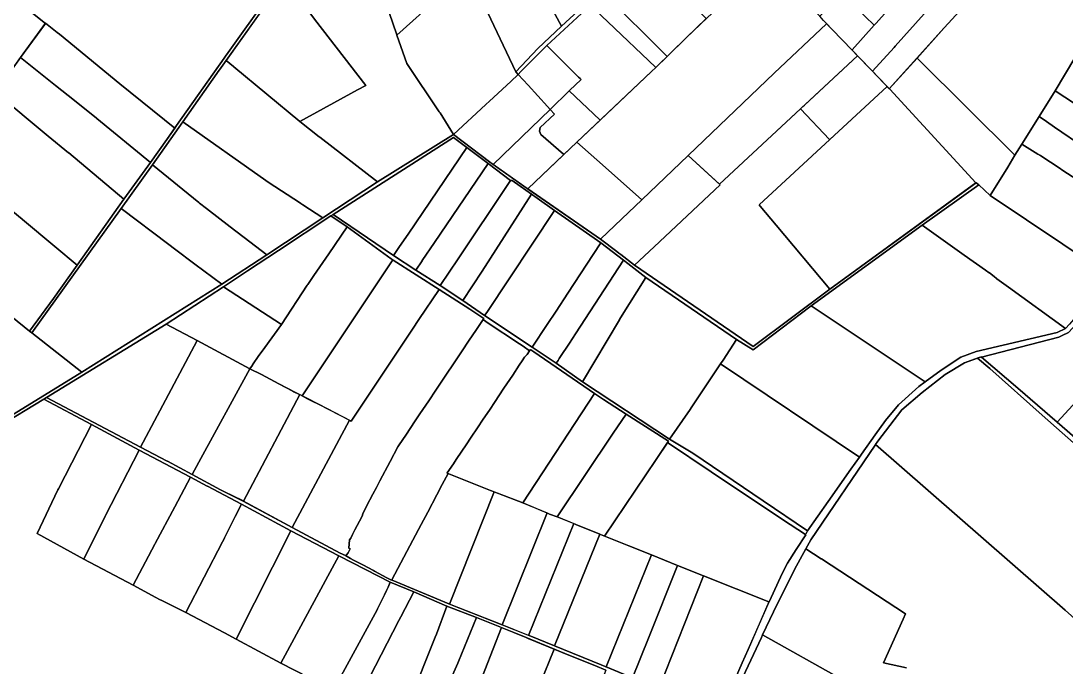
# Model space of a CAD drawing. Header units: metres. Extents: x 3 to 1005126, y 39 to 4383651.
# Drawn here: x 487537 to 488604, y 4368467 to 4369127 of the extents above; entities that cross this region are included whole.
import ezdxf

# ---------------------------------------------------------------- set-up
doc = ezdxf.new("R2010")
doc.units = ezdxf.units.M
doc.header["$MEASUREMENT"] = 0
doc.layers.add('TM_Llucmajor', color=7, linetype='Continuous')

msp = doc.modelspace()

# ---------------------------------------------------------------- linework, layer by layer
at = {"layer": 'TM_Llucmajor', "linetype": 'Continuous', "flags": 128}
for points in [[(487479.5, 4369299.8), (487563.7, 4369231.8), (487569.5, 4369227.1), (487594.1, 4369207.2), (487610.1, 4369194.3), (487611.9, 4369196.8), (487657.2, 4369259.9), (487790, 4369153.8), (487790.6, 4369153.3), (487790.6, 4369153.3), (487746.9, 4369091.9), (487746.6, 4369091.6), (487744.5, 4369088.6), (487695.9, 4369019.8), (487694, 4369017), (487638.1, 4369062.4), (487576.3, 4369113.1), (487574, 4369114.9), (487562, 4369124.2), (487561.9, 4369124.1), (487471.2, 4369196.5)], [(487809, 4369174.1), (487746.6, 4369086.2), (487739.9, 4369076.8), (487739.5, 4369076.3), (487702.4, 4369023.7), (487671.5, 4368979.8), (487639.3, 4368935), (487548.2, 4368808.3), (487545.8, 4368810), (487570.1, 4368843.3), (487594.5, 4368877.2), (487642.2, 4368944.7), (487669.3, 4368982), (487686, 4369005.6), (487695.9, 4369019.8), (487744.5, 4369088.6), (487746.6, 4369091.6), (487746.9, 4369091.9), (487790.6, 4369153.3)], [(488118.3, 4369142.3), (488074.1, 4369101.4), (488047.5, 4369074.9), (488044.8, 4369071.9), (488042.5, 4369074.6), (488064.8, 4369098.3), (488088.9, 4369121.4), (488127, 4369156.5)], [(487512.1, 4368714.7), (487599.3, 4368768), (487742.1, 4368857.7), (487788.1, 4368887.7), (487845.3, 4368925.5), (487901.1, 4368962.2), (487978.8, 4369010.7), (488015.5, 4368982.7), (488054.1, 4368955.5), (488128.9, 4368903.9), (488145.6, 4368891.1), (488147.7, 4368889.5), (488149.6, 4368888), (488163.7, 4368877.3), (488284.7, 4368794.1), (488363.1, 4368852.7), (488512.4, 4368961.4), (488515.2, 4368959.2), (488457.2, 4368918), (488344.1, 4368835.7), (488284.7, 4368790.8), (488267.6, 4368801.3), (488175.1, 4368864.5), (488156.6, 4368879.1), (488152.3, 4368882.5), (488129.2, 4368900.1), (488081.8, 4368932.9), (488064.3, 4368945.6), (488058.5, 4368949.7), (488038.6, 4368963.8), (488037.1, 4368963.8), (488014.1, 4368981.2), (487992.5, 4368997.3), (487978.6, 4369007.5), (487855.9, 4368929.1), (487853.4, 4368927.5), (487800.1, 4368892.3), (487768.5, 4368871.5), (487768.3, 4368871.3), (487743.8, 4368855.3), (487685.3, 4368817), (487563.1, 4368742.2), (487560.2, 4368740.3), (487514.1, 4368712.5)], [(488260.8, 4368442.5), (488273.5, 4368471.2), (488279.5, 4368484.8), (488301.3, 4368534.2), (488314.3, 4368562.5), (488319.9, 4368573), (488328.7, 4368587), (488338.7, 4368602.1), (488338.3, 4368602.4), (488338.5, 4368602.7), (488340.4, 4368606.1), (488361.4, 4368635.9), (488361.4, 4368636), (488384.6, 4368668.9), (488393.3, 4368681.3), (488395.5, 4368684.3), (488409.4, 4368704.2), (488419.9, 4368718.8), (488433.2, 4368734.6), (488453.8, 4368753.4), (488460.3, 4368758.1), (488476.7, 4368770.1), (488496.9, 4368783.5), (488512.5, 4368789.2), (488595.3, 4368808.6), (488603.9, 4368812.5), (488607.7, 4368817)], [(488606.9, 4368808.4), (488600.3, 4368805.5), (488597, 4368803.9), (488518.1, 4368783.5), (488518, 4368783.6), (488514.6, 4368782.6), (488500.5, 4368777.7), (488480.9, 4368765.5), (488457.3, 4368747.1), (488436.7, 4368729.5), (488412.1, 4368697.7), (488409.8, 4368694.2), (488409.3, 4368693.4), (488343.8, 4368596.7), (488338.7, 4368587.7), (488326.9, 4368566.6), (488305.4, 4368523.4), (488294.4, 4368499.7), (488293.3, 4368497.2), (488241.8, 4368387.9)], [(488688.3, 4368449.1), (488603.5, 4368525.1), (488409.8, 4368694.2), (488412.1, 4368697.7), (488436.7, 4368729.5), (488457.3, 4368747.1), (488480.9, 4368765.5), (488500.5, 4368777.7), (488514, 4368782.4), (488526.4, 4368771.6), (488579.9, 4368724.1), (488620.6, 4368688), (488674.8, 4368640.3), (488677.1, 4368638.3), (488712.8, 4368607), (488725.9, 4368595.4), (488755.4, 4368569.5), (488759, 4368566.4), (488781.1, 4368547), (488798.3, 4368532.1), (488828.1, 4368506.1), (488830.1, 4368504.3), (488830.1, 4368504.3), (488765.2, 4368397.4)], [(488620.6, 4368688), (488579.9, 4368724.1), (488526.4, 4368771.6), (488514, 4368782.4), (488514.6, 4368782.6), (488514.6, 4368782.6), (488518, 4368783.6), (488518.1, 4368783.5), (488555.2, 4368751.6), (488595.3, 4368717.1), (488636.5, 4368681.3)], [(487514.1, 4368712.5), (487560.2, 4368740.3), (487608.9, 4368714.6), (487575.3, 4368648.8), (487574.8, 4368647.9), (487553.4, 4368603.2), (487601.2, 4368577), (487651.6, 4368550.5), (487674.8, 4368538.1), (487678.6, 4368536.1), (487680.8, 4368535), (487705.5, 4368522.6), (487744.7, 4368502), (487756.9, 4368495.6), (487802.3, 4368471.1), (487830.9, 4368456.4)], [(488134.4, 4368463.8), (488122.9, 4368468.5), (488096.5, 4368479.2), (488052.8, 4368497), (488002.2, 4368517.6), (487971.8, 4368529), (487938.3, 4368543.6), (487914.1, 4368553.5), (487888.8, 4368566.5), (487861.6, 4368580.5), (487812.6, 4368606), (487762.3, 4368633.4), (487727.6, 4368651.6), (487727.1, 4368651.8), (487710.3, 4368660.7), (487657.8, 4368688.5), (487608.9, 4368714.6), (487560.2, 4368740.3), (487563.1, 4368742.2), (487659.2, 4368691.6), (487686.4, 4368677.3), (487686.7, 4368677.1), (487711.8, 4368663.6), (487740.9, 4368648), (487764.1, 4368636.4), (487813.9, 4368609.6), (487863.1, 4368583.1), (487863.1, 4368583.1), (487868.3, 4368580.7), (487873.7, 4368577.9), (487876.7, 4368576.2), (487886.1, 4368571.3), (487897.1, 4368565.4), (487898, 4368564.9), (487910.6, 4368558.1), (487915.5, 4368555.8), (487915.6, 4368555.9), (487916.2, 4368555.6), (487974, 4368531.5), (488028.4, 4368510), (488055.9, 4368499.1), (488082, 4368488.7), (488129.5, 4368469.4), (488161.6, 4368456.1)], [(488441.2, 4368466.1), (488417.9, 4368471.3), (488438.1, 4368516), (488440.4, 4368521.3), (488354.5, 4368577.3), (488354.3, 4368577.4), (488338.7, 4368587.7), (488343.8, 4368596.7), (488409.3, 4368693.4), (488409.8, 4368694.2), (488409.8, 4368694.2), (488603.5, 4368525.1), (488688.3, 4368449.1)], [(488375.8, 4368454.4), (488294.4, 4368499.7), (488305.4, 4368523.4), (488326.9, 4368566.6), (488338.7, 4368587.7), (488338.7, 4368587.7), (488354.3, 4368577.4), (488354.5, 4368577.3), (488440.4, 4368521.3), (488438.1, 4368516), (488417.9, 4368471.3), (488441.2, 4368466.1)], [(488241.8, 4368387.9), (488293.3, 4368497.2), (488294.4, 4368499.7), (488375.8, 4368454.4)]]:
    msp.add_lwpolyline(points, dxfattribs=at)
for points in [[(487875.3, 4369236), (487874.5, 4369237.5), (487914.4, 4369280.6), (487963.5, 4369150.6), (487921, 4369111.9), (487920.5, 4369113.3), (487884.8, 4369217.7), (487880.5, 4369226.1), (487879.8, 4369227.3), (487875.3, 4369236)], [(488568.6, 4369257.9), (488562.7, 4369251), (488559.5, 4369247.4), (488541.7, 4369226.7), (488534.5, 4369218.3), (488521.9, 4369203.6), (488489.1, 4369167.1), (488429.7, 4369100.9), (488428.6, 4369099.6), (488406.6, 4369075.2), (488406.2, 4369075.5), (488403.8, 4369078.1), (488385.8, 4369096.8), (488386, 4369097), (488408.2, 4369122.2), (488410.3, 4369124.2), (488475.2, 4369197.1), (488492.8, 4369216.9), (488534.6, 4369263.2), (488568.6, 4369257.9)], [(487836.7, 4369128.5), (487806, 4369169.8), (487809, 4369174.1), (487829.6, 4369202.5), (487865.2, 4369251.6), (487863, 4369258.8), (487874.5, 4369237.5), (487875.3, 4369236), (487879.8, 4369227.3), (487880.5, 4369226.1), (487884.8, 4369217.7), (487920.5, 4369113.3), (487921, 4369111.9), (487931.1, 4369083), (487964.2, 4369033.9), (487965, 4369032.7), (487978.8, 4369010.7), (487901.1, 4368962.2), (487842.2, 4369007.8), (487841.6, 4369008.3), (487821.7, 4369023.9), (487880.8, 4369056.1), (487889.1, 4369060.8), (487836.7, 4369128.5)], [(488711.3, 4369249.5), (488714.2, 4369249.5), (488664, 4369171), (488633.4, 4369122.6), (488593.1, 4369055.3), (488576.8, 4369029.1), (488559.3, 4369000.8), (488552.1, 4368989.4), (488454, 4369086.9), (488453, 4369087.8), (488452.1, 4369088.7), (488479.9, 4369119.6), (488511.8, 4369154.7), (488553.6, 4369200.8), (488603.3, 4369255.6), (488604.1, 4369255.5), (488605.9, 4369255.4), (488607.4, 4369257.1), (488644.1, 4369255.7), (488711.3, 4369249.5)], [(488126.8, 4369156.3), (488088.9, 4369121.4), (488078, 4369141.3), (488044.4, 4369200.7), (488036, 4369215.6), (488070.1, 4369248.9), (488126.8, 4369156.3)], [(488478.8, 4369201.1), (488475.2, 4369197.1), (488410.3, 4369124.2), (488408.2, 4369122.2), (488380.7, 4369149.1), (488375, 4369154.3), (488425.6, 4369210.6), (488440.4, 4369227.1), (488444, 4369231.1), (488478.8, 4369201.1)], [(487471.8, 4369087.4), (487394, 4369151), (487380.4, 4369162.2), (487382.6, 4369165.3), (487428.7, 4369230.4), (487471.2, 4369196.5), (487561.9, 4369124.1), (487536.6, 4369089.4), (487511.8, 4369054.8), (487471.8, 4369087.4)], [(487994.5, 4369176), (487993.4, 4369178.1), (488036, 4369215.6), (488044.4, 4369200.7), (488078, 4369141.3), (488088.9, 4369121.4), (488064.8, 4369098.3), (488042.5, 4369074.6), (487994.5, 4369176)], [(488356.7, 4369127.2), (488359.8, 4369123.9), (488359.7, 4369123.8), (488306.2, 4369073.1), (488218.5, 4368989.3), (488171.1, 4368943.9), (488149.4, 4368963.5), (488125, 4368984.9), (488104.6, 4369002.7), (488180.9, 4369075), (488185.2, 4369079.1), (488216.4, 4369109.5), (488237.7, 4369129.8), (488300.4, 4369188.2), (488311.8, 4369175.9), (488341.8, 4369143.6), (488344.5, 4369140.3), (488345.4, 4369139.4), (488346.4, 4369138.5), (488356.7, 4369127.2)], [(488236.8, 4369129), (488216.4, 4369109.5), (488196.8, 4369090.4), (488196.5, 4369090.6), (488132.3, 4369155), (488134.9, 4369157.5), (488136.7, 4369164.5), (488170.9, 4369196.8), (488236.8, 4369129)], [(487931.1, 4369083), (487921, 4369111.9), (487963.5, 4369150.6), (487993.4, 4369178.1), (487994.5, 4369176), (488042.5, 4369074.6), (488044.8, 4369071.9), (488037.2, 4369064.8), (488015.6, 4369044.8), (488011.7, 4369041.3), (487978.8, 4369010.7), (487965, 4369032.7), (487964.2, 4369033.9), (487931.1, 4369083)], [(487836.7, 4369128.5), (487889.1, 4369060.8), (487880.8, 4369056.1), (487821.7, 4369023.9), (487754.4, 4369079.8), (487754, 4369080.1), (487746.6, 4369086.2), (487806, 4369169.8), (487836.7, 4369128.5)], [(488428.6, 4369099.6), (488429.7, 4369100.9), (488489.1, 4369167.1), (488490.4, 4369166.4), (488511.8, 4369154.7), (488479.9, 4369119.6), (488423.8, 4369057.3), (488406.6, 4369075.2), (488428.6, 4369099.6)], [(488132.3, 4369155), (488196.5, 4369090.6), (488196.8, 4369090.4), (488185.2, 4369079.1), (488184.9, 4369079.5), (488136.3, 4369125.6), (488118.5, 4369142.5), (488131.4, 4369154.3), (488132.3, 4369155)], [(488356.7, 4369127.2), (488352.8, 4369131.5), (488353.2, 4369131.9), (488375, 4369154.3), (488380.7, 4369149.1), (488408.2, 4369122.2), (488386, 4369097), (488385.8, 4369096.8), (488365.6, 4369117.9), (488356.7, 4369127.2)], [(488128.1, 4369025.6), (488096.9, 4369055.1), (488097.7, 4369055.9), (488108.7, 4369066.4), (488109.1, 4369066.8), (488108.1, 4369067.7), (488106.5, 4369069.3), (488074.1, 4369101.4), (488118.3, 4369142.3), (488118.5, 4369142.5), (488136.3, 4369125.6), (488184.9, 4369079.5), (488185.2, 4369079.1), (488180.9, 4369075), (488128.4, 4369025.3), (488128.1, 4369025.6)], [(487562, 4369124.2), (487574, 4369114.9), (487576.3, 4369113.1), (487638.1, 4369062.4), (487694, 4369017), (487686, 4369005.6), (487669.3, 4368982), (487614.4, 4369027.1), (487614.2, 4369027.2), (487591.6, 4369045.3), (487572.2, 4369060.8), (487536.6, 4369089.4), (487562, 4369124.2)], [(488250.5, 4368959.8), (488218.5, 4368989.3), (488306.2, 4369073.1), (488359.7, 4369123.8), (488359.8, 4369123.9), (488365.6, 4369117.9), (488385.8, 4369096.8), (488391.3, 4369091.1), (488250.5, 4368959.8)], [(488603.2, 4369048.7), (488593.1, 4369055.3), (488633.4, 4369122.6), (488694.9, 4369080.5), (488650.5, 4369017.8), (488603.2, 4369048.7)], [(488074.1, 4369101.4), (488074.1, 4369101.4), (488106.5, 4369069.3), (488108.1, 4369067.7), (488109.1, 4369066.8), (488108.7, 4369066.4), (488097.7, 4369055.9), (488096.9, 4369055.1), (488077.3, 4369036.2), (488074.6, 4369039.1), (488054.9, 4369060.9), (488044.8, 4369071.9), (488047.5, 4369074.9), (488074.1, 4369101.4)], [(487536.6, 4369089.4), (487572.2, 4369060.8), (487591.6, 4369045.3), (487614.2, 4369027.2), (487614.4, 4369027.1), (487669.3, 4368982), (487642.2, 4368944.7), (487585.9, 4368991.8), (487585.7, 4368992), (487564.9, 4369008.9), (487564.7, 4369009), (487511, 4369053.6), (487536.6, 4369089.4)], [(487787.1, 4368963.8), (487702.4, 4369023.7), (487739.5, 4369076.3), (487739.9, 4369076.8), (487746.6, 4369086.2), (487754, 4369080.1), (487754.4, 4369079.8), (487821.7, 4369023.9), (487841.6, 4369008.3), (487842.2, 4369007.8), (487901.1, 4368962.2), (487845.3, 4368925.5), (487824.9, 4368938.9), (487822.8, 4368940.3), (487822.4, 4368940.6), (487789.6, 4368962), (487787.1, 4368963.8)], [(488421.6, 4369059.6), (488362.9, 4369005.4), (488362.6, 4369005.7), (488333.2, 4369037), (488335.5, 4369039.1), (488337.2, 4369040.7), (488391.3, 4369091.1), (488392, 4369090.4), (488403.8, 4369078.1), (488421.6, 4369059.6)], [(488512.4, 4368961.4), (488512.1, 4368961.2), (488424.3, 4369056.8), (488423.8, 4369057.3), (488452.1, 4369088.7), (488453, 4369087.8), (488454, 4369086.9), (488552.1, 4368989.4), (488544.7, 4368977.3), (488526.7, 4368948.5), (488515.2, 4368959.2), (488512.4, 4368961.4)], [(488074.6, 4369039.1), (488077.3, 4369036.2), (488019.4, 4368979.9), (488015.5, 4368982.7), (487978.8, 4369010.7), (488011.7, 4369041.3), (488015.6, 4369044.8), (488037.2, 4369064.8), (488044.8, 4369071.9), (488054.9, 4369060.9), (488074.6, 4369039.1)], [(487511, 4369053.6), (487564.7, 4369009), (487564.9, 4369008.9), (487585.7, 4368992), (487585.9, 4368991.8), (487642.2, 4368944.7), (487594.5, 4368877.2), (487571.6, 4368896.4), (487538.5, 4368924), (487538.3, 4368924.2), (487528.7, 4368932), (487460.9, 4368986.9), (487469.4, 4368998.8), (487469.8, 4368999.5), (487511, 4369053.6)], [(488090.9, 4368990.5), (488068, 4369010.6), (488066.4, 4369013.9), (488067.3, 4369017.9), (488081.9, 4369031.3), (488077.3, 4369036.2), (488096.9, 4369055.1), (488128.1, 4369025.6), (488128.4, 4369025.3), (488104.6, 4369002.7), (488091.4, 4368990.1), (488090.9, 4368990.5)], [(488421.6, 4369059.6), (488424.3, 4369056.8), (488512.1, 4368961.2), (488363.1, 4368852.7), (488308.1, 4368918.1), (488291.8, 4368937.6), (488290.8, 4368938.8), (488421.6, 4369059.6)], [(488584.2, 4369024), (488576.8, 4369029.1), (488593.1, 4369055.3), (488603.2, 4369048.7), (488650.5, 4369017.8), (488682.6, 4368996.7), (488695.2, 4368988.4), (488733.8, 4368963.2), (488711.7, 4368937.1), (488664.8, 4368969.1), (488654.6, 4368976.1), (488592.6, 4369018.3), (488584.2, 4369024)], [(488090.9, 4368990.5), (488091.4, 4368990.1), (488054.5, 4368955.2), (488054.1, 4368955.5), (488019.4, 4368979.9), (488077.3, 4369036.2), (488081.9, 4369031.3), (488067.3, 4369017.9), (488066.4, 4369013.9), (488068, 4369010.6), (488090.9, 4368990.5)], [(488362.9, 4369005.4), (488290.8, 4368938.8), (488291.8, 4368937.6), (488308.1, 4368918.1), (488363.1, 4368852.7), (488284.7, 4368794.1), (488163.7, 4368877.3), (488183.6, 4368895.9), (488251.1, 4368959.2), (488250.5, 4368959.8), (488333.2, 4369037), (488362.6, 4369005.7), (488362.9, 4369005.4)], [(488575.5, 4368990.6), (488559.3, 4369000.8), (488576.8, 4369029.1), (488584.2, 4369024), (488592.6, 4369018.3), (488654.6, 4368976.1), (488664.8, 4368969.1), (488711.7, 4368937.1), (488691.4, 4368914.1), (488627.4, 4368956.6), (488622, 4368960.2), (488600.1, 4368974.7), (488598.2, 4368976), (488578.4, 4368988.8), (488577.4, 4368989.4), (488575.5, 4368990.6)], [(487718.5, 4368941.2), (487671.5, 4368979.8), (487702.4, 4369023.7), (487787.1, 4368963.8), (487789.6, 4368962), (487822.4, 4368940.6), (487822.8, 4368940.3), (487824.9, 4368938.9), (487845.3, 4368925.5), (487788.1, 4368887.7), (487770.6, 4368901.2), (487750.8, 4368916.4), (487726.4, 4368935.2), (487719.3, 4368940.6), (487718.5, 4368941.2)], [(487917.3, 4368887.1), (487855.9, 4368929.1), (487978.6, 4369007.5), (487992.5, 4368997.3), (487932.3, 4368908.9), (487923.7, 4368896.2), (487917.3, 4368887.1)], [(487940.2, 4368872.2), (487917.3, 4368887.1), (487923.7, 4368896.2), (487932.3, 4368908.9), (487992.5, 4368997.3), (488014.1, 4368981.2), (487959.3, 4368900.4), (487946.9, 4368882), (487946.6, 4368881.6), (487940.2, 4368872.2)], [(488104.6, 4369002.7), (488125, 4368984.9), (488149.4, 4368963.5), (488171.1, 4368943.9), (488150.5, 4368924.4), (488128.9, 4368903.9), (488054.5, 4368955.2), (488104.6, 4369002.7)], [(488600.9, 4368898.6), (488526.7, 4368948.5), (488544.7, 4368977.3), (488552.1, 4368989.4), (488559.3, 4369000.8), (488575.5, 4368990.6), (488577.4, 4368989.4), (488578.4, 4368988.8), (488598.2, 4368976), (488600.1, 4368974.7), (488622, 4368960.2), (488627.4, 4368956.6), (488691.4, 4368914.1), (488690.1, 4368912.6), (488672.4, 4368892.2), (488649.5, 4368865.9), (488600.9, 4368898.6)], [(487429.4, 4368903.8), (487412, 4368918), (487437.2, 4368953.4), (487460.9, 4368986.9), (487528.7, 4368932), (487538.3, 4368924.2), (487538.5, 4368924), (487571.6, 4368896.4), (487594.5, 4368877.2), (487570.1, 4368843.3), (487545.8, 4368810), (487489.5, 4368855), (487430.7, 4368902.7), (487429.4, 4368903.8)], [(488145.6, 4368891.1), (488128.9, 4368903.9), (488150.5, 4368924.4), (488171.1, 4368943.9), (488218.5, 4368989.3), (488251.1, 4368959.2), (488183.6, 4368895.9), (488163.7, 4368877.3), (488149.6, 4368888), (488147.7, 4368889.5), (488145.6, 4368891.1)], [(487687.9, 4368898.5), (487639.3, 4368935), (487671.5, 4368979.8), (487718.5, 4368941.2), (487719.3, 4368940.6), (487726.4, 4368935.2), (487750.8, 4368916.4), (487770.6, 4368901.2), (487788.1, 4368887.7), (487742.1, 4368857.7), (487714.6, 4368878.4), (487693.9, 4368893.9), (487687.9, 4368898.5)], [(487965.2, 4368856.4), (487940.2, 4368872.2), (487946.6, 4368881.6), (487946.9, 4368882), (487959.3, 4368900.4), (488014.1, 4368981.2), (488037.1, 4368963.8), (488016, 4368932.2), (488013.1, 4368927.9), (488010.4, 4368923.8), (488007.4, 4368919.4), (487983.6, 4368883.7), (487965.2, 4368856.4)], [(487988.1, 4368841.1), (487965.2, 4368856.4), (487983.6, 4368883.7), (488007.4, 4368919.4), (488010.4, 4368923.8), (488013.1, 4368927.9), (488016, 4368932.2), (488037.1, 4368963.8), (488038.6, 4368963.8), (488058.5, 4368949.7), (488008, 4368871.2), (487988.1, 4368841.1)], [(488500.3, 4368887.6), (488457.2, 4368918), (488515.2, 4368959.2), (488526.7, 4368948.5), (488600.9, 4368898.6), (488649.5, 4368865.9), (488642.8, 4368858.1), (488607.7, 4368817), (488603.9, 4368812.5), (488545.5, 4368854.7), (488533.5, 4368863.4), (488533.3, 4368863.5), (488530.8, 4368865.6), (488526, 4368869.4), (488525.8, 4368869.5), (488521.9, 4368872.3), (488500.3, 4368887.6)], [(488010.3, 4368825.9), (487988.1, 4368841.1), (488008, 4368871.2), (488058.5, 4368949.7), (488064.3, 4368945.6), (488081.8, 4368932.9), (488012.7, 4368829.1), (488010.3, 4368825.9)], [(487599.3, 4368768), (487548.2, 4368808.3), (487639.3, 4368935), (487687.9, 4368898.5), (487693.9, 4368893.9), (487714.6, 4368878.4), (487742.1, 4368857.7), (487599.3, 4368768)], [(488059.2, 4368793.7), (488010.3, 4368825.9), (488012.7, 4368829.1), (488081.8, 4368932.9), (488129.2, 4368900.1), (488121.5, 4368888.3), (488095.4, 4368848.5), (488083.5, 4368830.3), (488074.5, 4368816.6), (488059.2, 4368793.7)], [(487803.2, 4368816.6), (487743.8, 4368855.3), (487768.3, 4368871.3), (487768.5, 4368871.5), (487800.1, 4368892.3), (487853.4, 4368927.5), (487870.1, 4368916.3), (487851.3, 4368888.9), (487836, 4368866.6), (487829.9, 4368857.6), (487829.3, 4368856.7), (487803.2, 4368816.6)], [(488057.3, 4368791), (488056.5, 4368789.9), (488049.8, 4368794.4), (488042.5, 4368799.3), (488034, 4368805), (488025.5, 4368810.6), (488011.7, 4368819.8), (488009.3, 4368821.4), (488008.9, 4368821.7), (488009.7, 4368822.8), (487995.3, 4368832.3), (487964, 4368852.5), (487917.1, 4368882.5), (487915.1, 4368883.8), (487870.1, 4368916.3), (487853.4, 4368927.5), (487855.9, 4368929.1), (487917.3, 4368887.1), (487940.2, 4368872.2), (487965.2, 4368856.4), (487988.1, 4368841.1), (488010.3, 4368825.9), (488059.2, 4368793.7), (488083.7, 4368777.1), (488110.5, 4368758.3), (488199.4, 4368699.7), (488223, 4368685.2), (488295, 4368636.6), (488340.4, 4368606.1), (488338.5, 4368602.7), (488338.3, 4368602.4), (488314.8, 4368617.7), (488242, 4368666.4), (488197.3, 4368696.1), (488198.4, 4368697.6), (488155.1, 4368725), (488132, 4368740.2), (488122.8, 4368746.4), (488060.8, 4368788.7), (488057.8, 4368790.7), (488057.3, 4368791)], [(488647.6, 4368774.9), (488688.9, 4368821.3), (488782.3, 4368925.7), (488783.2, 4368924.9), (488791.5, 4368917.5), (488823.9, 4368889.1), (488824, 4368889), (488823.5, 4368888.4), (488636.5, 4368681.3), (488595.3, 4368717.1), (488623.3, 4368747.3), (488625.4, 4368749.8), (488638.6, 4368765), (488641.1, 4368767.8), (488647.6, 4368774.9)], [(487911.4, 4368886.4), (487915.1, 4368883.8), (487916.8, 4368882.7), (487824.2, 4368743.8), (487821.6, 4368745.2), (487817.4, 4368747.3), (487800.5, 4368756), (487782.6, 4368765.5), (487770.8, 4368771.5), (487773.4, 4368775.3), (487773.6, 4368775.5), (487780, 4368785.1), (487780.2, 4368785.4), (487786.1, 4368793.3), (487803.2, 4368816.6), (487829.3, 4368856.7), (487829.9, 4368857.6), (487836, 4368866.6), (487851.3, 4368888.9), (487870.1, 4368916.3), (487911.4, 4368886.4)], [(488460.3, 4368758.1), (488344.1, 4368835.7), (488457.2, 4368918), (488500.3, 4368887.6), (488521.9, 4368872.3), (488525.8, 4368869.5), (488526, 4368869.4), (488530.8, 4368865.6), (488533.3, 4368863.5), (488533.5, 4368863.4), (488545.5, 4368854.7), (488603.9, 4368812.5), (488595.3, 4368808.6), (488512.5, 4368789.2), (488496.9, 4368783.5), (488476.7, 4368770.1), (488460.3, 4368758.1)], [(488083.7, 4368777.1), (488059.2, 4368793.7), (488074.5, 4368816.6), (488083.5, 4368830.3), (488095.4, 4368848.5), (488121.5, 4368888.3), (488129.2, 4368900.1), (488152.3, 4368882.5), (488103.2, 4368807), (488097.1, 4368797.6), (488094.4, 4368793.5), (488092.5, 4368790.6), (488092.2, 4368790.1), (488086.8, 4368782), (488085.5, 4368780), (488083.7, 4368777.1)], [(487920.9, 4368880.1), (487964, 4368852.5), (487943.3, 4368821.7), (487936.9, 4368812), (487874.1, 4368718.1), (487840.8, 4368735.2), (487828.3, 4368741.7), (487824.2, 4368743.8), (487916.8, 4368882.7), (487917.1, 4368882.5), (487920.9, 4368880.1)], [(488110.5, 4368758.3), (488083.7, 4368777.1), (488085.5, 4368780), (488086.8, 4368782), (488092.2, 4368790.1), (488092.5, 4368790.6), (488094.4, 4368793.5), (488097.1, 4368797.6), (488103.2, 4368807), (488152.3, 4368882.5), (488156.6, 4368879.1), (488175.1, 4368864.5), (488149.3, 4368823.5), (488148.2, 4368821.8), (488148.1, 4368821.6), (488110.5, 4368758.3)], [(488199.4, 4368699.7), (488110.5, 4368758.3), (488148.1, 4368821.6), (488148.2, 4368821.8), (488149.3, 4368823.5), (488175.1, 4368864.5), (488267.6, 4368801.3), (488254, 4368780.4), (488251.5, 4368776.6), (488222.9, 4368733.6), (488221.6, 4368731.6), (488220.3, 4368729.8), (488199.4, 4368699.7)], [(487507.7, 4368709.9), (487426, 4368778.8), (487489.5, 4368855), (487545.8, 4368810), (487548.2, 4368808.3), (487599.3, 4368768), (487512.1, 4368714.7), (487507.7, 4368709.9)], [(487717, 4368800.3), (487685.3, 4368817), (487743.8, 4368855.3), (487803.2, 4368816.6), (487786.1, 4368793.3), (487780.2, 4368785.4), (487780, 4368785.1), (487773.6, 4368775.5), (487773.4, 4368775.3), (487770.8, 4368771.5), (487717, 4368800.3)], [(488008.9, 4368821.7), (488001.5, 4368810.4), (487994.9, 4368800.8), (487987, 4368788.9), (487980, 4368778.5), (487970.1, 4368763.8), (487960.7, 4368749.7), (487953.4, 4368738.8), (487944.4, 4368725.4), (487938.9, 4368717.3), (487930.7, 4368704.8), (487922.5, 4368692.8), (487922, 4368691.7), (487914.1, 4368676.8), (487903.6, 4368657.1), (487900, 4368650.2), (487896.4, 4368643.4), (487889.8, 4368631.1), (487886, 4368623.4), (487885.4, 4368621), (487882.7, 4368615.8), (487878.1, 4368607.1), (487875.7, 4368602.4), (487873.8, 4368598.7), (487872.6, 4368596.7), (487872, 4368588.4), (487873.3, 4368587.7), (487872.1, 4368585.5), (487871, 4368583.5), (487869.5, 4368581.5), (487868.3, 4368580.7), (487863.1, 4368583.1), (487813.9, 4368609.6), (487872.4, 4368719), (487874.1, 4368718.1), (487936.9, 4368812), (487943.3, 4368821.7), (487964, 4368852.5), (487995.3, 4368832.3), (488009.7, 4368822.8), (488008.9, 4368821.7)], [(488641.1, 4368767.8), (488638.6, 4368765), (488625.4, 4368749.8), (488623.3, 4368747.3), (488595.3, 4368717.1), (488555.2, 4368751.6), (488518.1, 4368783.5), (488597, 4368803.9), (488600.3, 4368805.5), (488606.9, 4368808.4), (488614.7, 4368816.9), (488626.4, 4368830.6), (488636.2, 4368842), (488648, 4368854.6), (488649.6, 4368856.3), (488688.9, 4368821.3), (488647.6, 4368774.9), (488641.1, 4368767.8)], [(488393.3, 4368681.3), (488251.5, 4368776.6), (488254, 4368780.4), (488267.6, 4368801.3), (488284.7, 4368790.8), (488344.1, 4368835.7), (488460.3, 4368758.1), (488453.8, 4368753.4), (488433.2, 4368734.6), (488419.9, 4368718.8), (488409.4, 4368704.2), (488395.5, 4368684.3), (488393.3, 4368681.3)], [(487659.2, 4368691.6), (487563.1, 4368742.2), (487685.3, 4368817), (487717, 4368800.3), (487684.7, 4368739.6), (487684.5, 4368739.3), (487659.2, 4368691.6)], [(487922, 4368691.7), (487922.5, 4368692.8), (487930.7, 4368704.8), (487938.9, 4368717.3), (487944.4, 4368725.4), (487953.4, 4368738.8), (487960.7, 4368749.7), (487970.1, 4368763.8), (487980, 4368778.5), (487987, 4368788.9), (487994.9, 4368800.8), (488001.5, 4368810.4), (488008.9, 4368821.7), (488009.3, 4368821.4), (488011.7, 4368819.8), (488025.5, 4368810.6), (488034, 4368805), (488042.5, 4368799.3), (488049.8, 4368794.4), (488056.5, 4368789.9), (488053.9, 4368786), (488051.4, 4368783.3), (488048.9, 4368779.6), (488045.8, 4368775.1), (488039.3, 4368765.1), (488030.2, 4368751.7), (488020.5, 4368737.1), (488016.1, 4368730.4), (488008.3, 4368718.9), (488003.8, 4368712.2), (487996.1, 4368700.5), (487992.3, 4368694.9), (487981.6, 4368678.8), (487978.8, 4368674.6), (487972.4, 4368665.1), (487972.4, 4368665), (487973.2, 4368664.5), (487967.3, 4368653.5), (487961.7, 4368642.8), (487952.5, 4368625.2), (487945.8, 4368612.5), (487937.3, 4368596.6), (487915.6, 4368555.9), (487915.5, 4368555.8), (487910.6, 4368558.1), (487898, 4368564.9), (487897.1, 4368565.4), (487886.1, 4368571.3), (487876.7, 4368576.2), (487873.7, 4368577.9), (487868.3, 4368580.7), (487869.5, 4368581.5), (487871, 4368583.5), (487872.1, 4368585.5), (487873.3, 4368587.7), (487872, 4368588.4), (487872.6, 4368596.7), (487873.8, 4368598.7), (487875.7, 4368602.4), (487878.1, 4368607.1), (487882.7, 4368615.8), (487885.4, 4368621), (487886, 4368623.4), (487889.8, 4368631.1), (487896.4, 4368643.4), (487900, 4368650.2), (487903.6, 4368657.1), (487914.1, 4368676.8), (487922, 4368691.7)], [(487686.4, 4368677.3), (487659.2, 4368691.6), (487684.5, 4368739.3), (487684.7, 4368739.6), (487717, 4368800.3), (487770.8, 4368771.5), (487718.8, 4368676.3), (487711.8, 4368663.6), (487686.7, 4368677.1), (487686.4, 4368677.3)], [(487972.4, 4368665.1), (487978.8, 4368674.6), (487981.6, 4368678.8), (487992.3, 4368694.9), (487996.1, 4368700.5), (488003.8, 4368712.2), (488008.3, 4368718.9), (488016.1, 4368730.4), (488020.5, 4368737.1), (488030.2, 4368751.7), (488039.3, 4368765.1), (488045.8, 4368775.1), (488048.9, 4368779.6), (488051.4, 4368783.3), (488053.9, 4368786), (488056.5, 4368789.9), (488057.3, 4368791), (488057.8, 4368790.7), (488060.8, 4368788.7), (488122.8, 4368746.4), (488049.5, 4368634.6), (488016.4, 4368647.1), (487974, 4368664.3), (487973.7, 4368664.4), (487973.7, 4368664.3), (487973.2, 4368664.5), (487972.4, 4368665), (487972.4, 4368665.1)], [(488223, 4368685.2), (488199.4, 4368699.7), (488220.3, 4368729.8), (488221.6, 4368731.6), (488222.9, 4368733.6), (488251.5, 4368776.6), (488393.3, 4368681.3), (488384.6, 4368668.9), (488361.4, 4368636), (488361.4, 4368635.9), (488340.4, 4368606.1), (488295, 4368636.6), (488223, 4368685.2)], [(487815.8, 4368748.1), (487820.9, 4368745.5), (487821.6, 4368745.2), (487821.7, 4368745.1), (487764.2, 4368636.4), (487764.1, 4368636.4), (487763.8, 4368636.6), (487759.1, 4368638.9), (487758.3, 4368639.3), (487740.9, 4368648), (487711.8, 4368663.6), (487718.8, 4368676.3), (487770.8, 4368771.5), (487782.6, 4368765.5), (487800.5, 4368756), (487814.8, 4368748.6), (487815.8, 4368748.1)], [(487835.1, 4368738.2), (487840.8, 4368735.2), (487872.4, 4368719), (487813.9, 4368609.6), (487767.9, 4368634.4), (487767.4, 4368634.6), (487764.2, 4368636.4), (487821.7, 4368745.1), (487824.2, 4368743.8), (487829, 4368741.3), (487835.1, 4368738.2)], [(488076.7, 4368623.2), (488049.5, 4368634.6), (488122.8, 4368746.4), (488132, 4368740.2), (488155.1, 4368725), (488141.7, 4368705.9), (488084.5, 4368620.4), (488076.7, 4368623.2)], [(488084.5, 4368620.4), (488141.7, 4368705.9), (488155.1, 4368725), (488198.4, 4368697.6), (488185.8, 4368679), (488133, 4368600.7), (488128.9, 4368602.3), (488128.1, 4368602.7), (488103.8, 4368612.6), (488084.5, 4368620.4)], [(487601.2, 4368577), (487553.4, 4368603.2), (487574.8, 4368647.9), (487575.3, 4368648.8), (487608.9, 4368714.6), (487657.8, 4368688.5), (487623.2, 4368621.6), (487623, 4368621.1), (487601.2, 4368577)], [(487651.6, 4368550.5), (487601.2, 4368577), (487623, 4368621.1), (487623.2, 4368621.6), (487657.8, 4368688.5), (487710.3, 4368660.7), (487694, 4368630.4), (487674, 4368593.2), (487673.6, 4368592.4), (487651.6, 4368550.5)], [(488338.3, 4368602.4), (488338.7, 4368602.1), (488328.7, 4368587), (488319.9, 4368573), (488314.3, 4368562.5), (488301.3, 4368534.2), (488300.9, 4368533.4), (488234.1, 4368560.2), (488207.6, 4368570.8), (488180.8, 4368581.5), (488133, 4368600.7), (488185.8, 4368679), (488197.3, 4368696.1), (488242, 4368666.4), (488314.8, 4368617.7), (488338.3, 4368602.4)], [(487751.2, 4368611.7), (487744.8, 4368598.8), (487743.1, 4368595.3), (487742.9, 4368594.9), (487705.5, 4368522.6), (487680.8, 4368535), (487678.6, 4368536.1), (487674.8, 4368538.1), (487651.6, 4368550.5), (487673.6, 4368592.4), (487674, 4368593.2), (487694, 4368630.4), (487710.3, 4368660.7), (487727.1, 4368651.8), (487727.6, 4368651.6), (487762.3, 4368633.4), (487755.6, 4368620.5), (487755.3, 4368619.9), (487751.2, 4368611.7)], [(487937.3, 4368596.6), (487945.8, 4368612.5), (487952.5, 4368625.2), (487961.7, 4368642.8), (487967.3, 4368653.5), (487973.2, 4368664.5), (487973.7, 4368664.3), (487973.7, 4368664.4), (487974, 4368664.3), (488016.4, 4368647.1), (488020.2, 4368645.7), (487974.5, 4368531.3), (487974, 4368531.5), (487916.2, 4368555.6), (487915.6, 4368555.9), (487937.3, 4368596.6)], [(488020.2, 4368645.7), (488049.5, 4368634.6), (488074.3, 4368624.3), (488028.4, 4368510), (487974.5, 4368531.3), (488020.2, 4368645.7)], [(487744.7, 4368502), (487705.5, 4368522.6), (487742.9, 4368594.9), (487743.1, 4368595.3), (487744.8, 4368598.8), (487751.2, 4368611.7), (487755.3, 4368619.9), (487755.6, 4368620.5), (487762.3, 4368633.4), (487812.6, 4368606), (487756.9, 4368495.6), (487744.7, 4368502)], [(488028.4, 4368510), (488074.3, 4368624.3), (488076.7, 4368623.2), (488084.5, 4368620.4), (488101.6, 4368613.5), (488055.2, 4368499.3), (488028.4, 4368510)], [(488103.8, 4368612.6), (488128.1, 4368602.7), (488082, 4368488.7), (488055.9, 4368499.1), (488055.2, 4368499.3), (488101.6, 4368613.5), (488103.8, 4368612.6)], [(487802.3, 4368471.1), (487756.9, 4368495.6), (487812.6, 4368606), (487861.6, 4368580.5), (487802.3, 4368471.1)], [(488082, 4368488.7), (488128.1, 4368602.7), (488128.9, 4368602.3), (488180.8, 4368581.5), (488134.7, 4368467.3), (488129.5, 4368469.4), (488082, 4368488.7)], [(487830.9, 4368456.4), (487802.3, 4368471.1), (487861.6, 4368580.5), (487888.8, 4368566.5), (487914.1, 4368553.5), (487911.9, 4368548.6), (487910.4, 4368545.1), (487908.4, 4368540.7), (487907.3, 4368538.5), (487904.3, 4368532.6), (487901.2, 4368526.4), (487901, 4368526), (487898.7, 4368521.7), (487855.7, 4368443.1), (487834.9, 4368454.2), (487831.8, 4368455.9), (487830.9, 4368456.4)], [(488207.6, 4368570.8), (488178, 4368496.4), (488161.6, 4368456.1), (488134.7, 4368467.3), (488180.8, 4368581.5), (488207.6, 4368570.8)], [(488234.1, 4368560.2), (488188.8, 4368445.7), (488161.6, 4368456.1), (488178, 4368496.4), (488207.6, 4368570.8), (488234.1, 4368560.2)], [(488300.9, 4368533.4), (488279.5, 4368484.8), (488273.5, 4368471.2), (488260.8, 4368442.5), (488259.4, 4368439.2), (488251.3, 4368422.2), (488189.8, 4368445.3), (488188.8, 4368445.7), (488234.1, 4368560.2), (488300.9, 4368533.4)], [(487879.8, 4368433.7), (487855.7, 4368443.1), (487898.7, 4368521.7), (487901, 4368526), (487901.2, 4368526.4), (487904.3, 4368532.6), (487907.3, 4368538.5), (487908.4, 4368540.7), (487910.4, 4368545.1), (487911.9, 4368548.6), (487914.1, 4368553.5), (487938.3, 4368543.6), (487924.8, 4368518.3), (487922.8, 4368514.5), (487880.9, 4368433.3), (487879.8, 4368433.7)], [(487900.9, 4368425), (487880.9, 4368433.3), (487922.8, 4368514.5), (487924.8, 4368518.3), (487938.3, 4368543.6), (487971.8, 4368529), (487961.3, 4368500.5), (487960.1, 4368497.6), (487948.4, 4368468.7), (487947.7, 4368466.8), (487927.6, 4368414.5), (487900.9, 4368425)], [(487954.4, 4368402.9), (487927.6, 4368414.5), (487947.7, 4368466.8), (487948.4, 4368468.7), (487960.1, 4368497.6), (487961.3, 4368500.5), (487971.8, 4368529), (488002.2, 4368517.6), (487983.8, 4368472.6), (487983, 4368470.9), (487977.7, 4368458.6), (487975.6, 4368453.7), (487975.1, 4368452.6), (487954.4, 4368402.9)], [(487982.4, 4368391.5), (487980.4, 4368392.3), (487954.4, 4368402.9), (487975.1, 4368452.6), (487975.6, 4368453.7), (487977.7, 4368458.6), (487983, 4368470.9), (487983.8, 4368472.6), (488002.2, 4368517.6), (488027.6, 4368507.2), (488010.6, 4368463.8), (487982.4, 4368391.5)], [(488027.6, 4368507.2), (488052.8, 4368497), (488054.9, 4368496.1), (488081.6, 4368485.3), (488066.9, 4368449.1), (488035.3, 4368371.3), (488008.3, 4368381.6), (487982.4, 4368391.5), (488010.6, 4368463.8), (488027.6, 4368507.2)], [(488088.1, 4368349.2), (488065.7, 4368358.5), (488065.5, 4368358.6), (488035.6, 4368371.2), (488035.3, 4368371.3), (488066.9, 4368449.1), (488081.6, 4368485.3), (488096.5, 4368479.2), (488122.9, 4368468.5), (488134.4, 4368463.8), (488131.5, 4368456.5), (488129.9, 4368452.5), (488124.5, 4368439.3), (488118.7, 4368425), (488117.4, 4368421.8), (488113.5, 4368412), (488111.1, 4368406.2), (488101.2, 4368381.7), (488088.1, 4368349.2)]]:
    msp.add_lwpolyline(points, close=True, dxfattribs=at)

doc.saveas('drawing.dxf')
